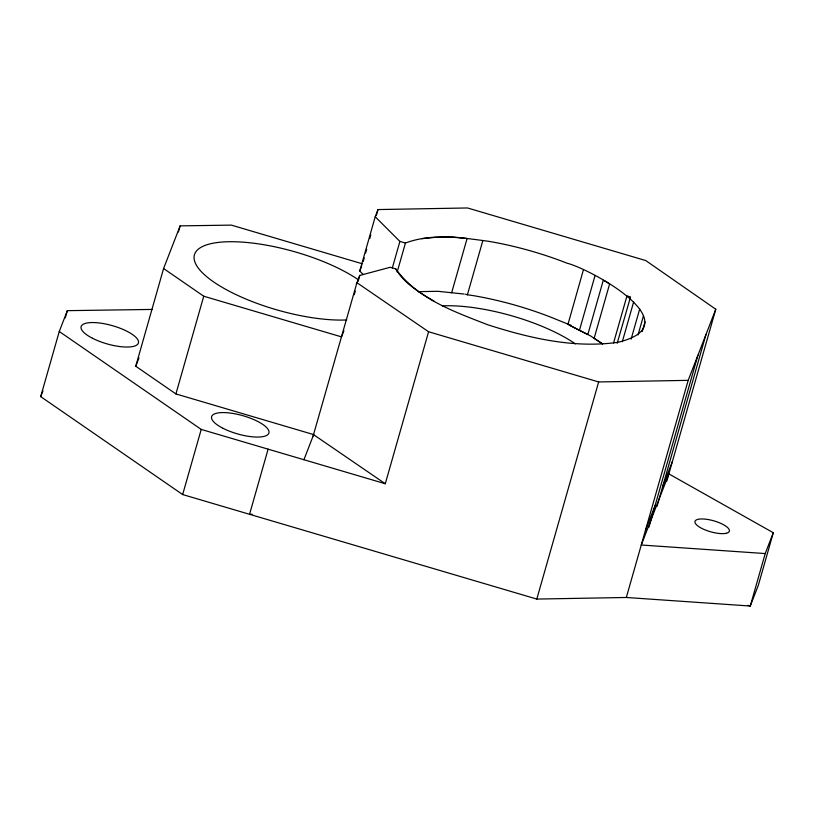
<?xml version="1.0" encoding="UTF-8"?>
<svg xmlns="http://www.w3.org/2000/svg" width="814" height="814" viewBox="0 0 814 814"><rect width="100%" height="100%" fill="white"/><g stroke="black" fill="none" stroke-linecap="round" stroke-linejoin="round"><path stroke-width="1.22" d="M397.191 271.978L405.433 243.05C431.837 233.089 461.162 237.586 488.542 241.3A130.932 41.758 15.9 0 1 567.093 263.217C589.397 268.63 693.009 324.176 617.989 342.287C573.931 348.565 529.466 338.146 487.667 324.735C454.599 311.813 417.368 298.84 395.736 268.885L390.262 267.267L359.757 275.427L356.4 284.096L356.613 282.499L428.581 331.756L598.656 381.949L688.176 380.352L715.781 309.249L645.777 260.572L467.531 207.967L378.011 209.564L375.223 216.748L359.757 271.031L363.288 274.552M583.312 270.156L567.938 324.46L587.83 334.554L603.286 280.27L606.42 281.858L609.594 284.035L594.139 338.319L602.706 343.813M773.3 532.732L765.211 553.561L641.269 545.004L668.874 473.901L773.3 532.732L758.353 585.205L750.274 606.033L626.322 597.476L536.802 599.073L182.662 494.556L40.7 396.622L59.259 331.491L67.338 310.663L152.147 309.432M65.273 317.898L67.338 310.663M303.917 459.727L313.675 434.595L175.916 393.935L135.755 366.229L163.594 268.528L180.148 225.865L231.349 225.122L362.545 263.848M178.408 231.97L180.148 225.865M175.916 393.935L203.744 296.225L163.594 268.528M182.662 494.556L201.221 429.416L59.259 331.491M268.111 449.165L249.552 514.295L252.065 514.265M313.105 436.08L356.97 282.6M363.237 261.436L364.265 257.814M365.639 252.991L366.676 249.369M369.77 238.512L370.797 234.9M376.292 215.598L378.011 209.564M354.263 294.719L355.291 291.107M358.048 281.451L359.757 275.427M392.338 267.938L399.898 241.412L375.223 216.748M201.221 429.416L385.287 483.74L428.581 331.756M418.101 291.656L437.922 291.3L451.648 292.745L467.104 238.461L453.388 237.016L436.487 237.322M465.364 294.19L467.399 294.79L482.865 240.506M594.963 275.885L579.446 330.301L590.954 336.141L602.309 343.905M536.802 599.073L598.656 381.949M613.563 342.959L626.963 295.92L630.545 296.978L617.185 343.274M622.303 341.748L633.648 301.943M631.125 339.123L639.712 308.974M638.023 334.961L643.518 315.659M642.246 331.522L644.993 321.876M626.322 597.476L688.176 380.352M648.941 527.187L697.934 355.209M657.03 506.359L706.013 334.381M666.788 481.216L715.781 309.249M765.211 553.561L750.274 606.033L747.842 605.311M40.7 396.622L42.949 390.842M135.755 366.229L138.98 357.936M359.757 271.031L361.752 265.903M343.905 330.728L341.514 336.884L203.744 296.225M645.4 530.494L655.158 505.362M662.718 486.375L672.486 461.233M421.805 238.665L435.785 237.322M451.648 292.745L464.122 294.058M467.399 294.79L473.087 295.584A130.932 41.758 15.9 0 1 551.627 317.501L571.306 325.458M399.898 241.412L405.433 243.05M434.259 301.322C419.983 292.816 404.253 283.537 395.736 268.885M569.464 325.122L579.446 330.301M313.634 434.707L385.287 483.74M346.754 319.953A95.279 30.393 15.9 0 1 215.741 283.343A95.279 30.393 15.9 0 1 228.093 241.748A95.279 30.393 15.9 0 1 358.628 279.965M442.267 305.871A95.279 30.393 15.9 0 1 575.406 343.874M726.129 533.312L725.457 533.435A17.867 5.698 15.9 0 1 699.389 527.024A17.867 5.698 15.9 0 1 702.513 518.956A17.867 5.698 15.9 0 1 727.696 527.665L728.143 528.123A17.867 5.698 15.9 0 1 726.129 533.312M92.521 338.278A29.772 9.493 15.9 0 0 138.329 343.213A29.772 9.493 15.9 0 0 98.494 322.883A29.772 9.493 15.9 0 0 92.521 338.278M223.016 428.306A29.772 9.493 15.9 0 0 268.824 433.241A29.772 9.493 15.9 0 0 228.999 412.912A29.772 9.493 15.9 0 0 223.016 428.306"/></g></svg>
